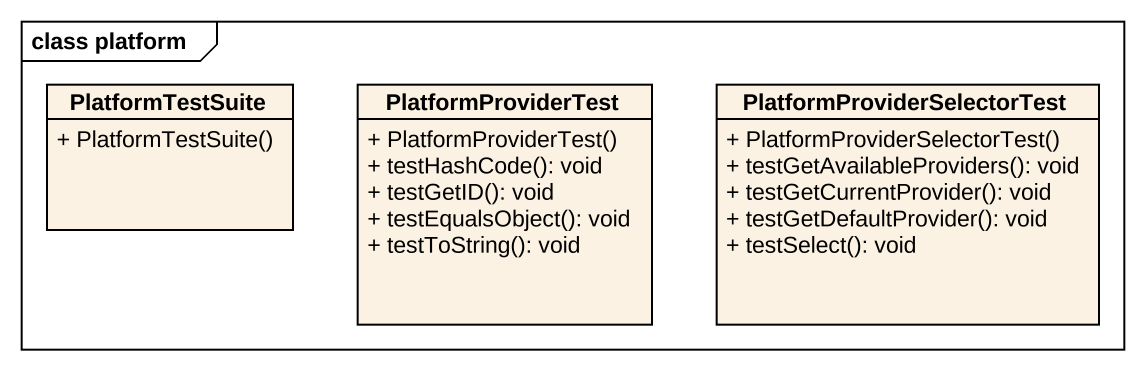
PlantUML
@startuml
mainframe class platform
hide circle
hide empty members
skinparam classAttributeIconSize 0
class PlatformTestSuite {
  + PlatformTestSuite()
}
class PlatformProviderTest {
  + PlatformProviderTest()
  + testHashCode(): void
  + testGetID(): void
  + testEqualsObject(): void
  + testToString(): void
}
class PlatformProviderSelectorTest {
  + PlatformProviderSelectorTest()
  + testGetAvailableProviders(): void
  + testGetCurrentProvider(): void
  + testGetDefaultProvider(): void
  + testSelect(): void
}
@enduml
